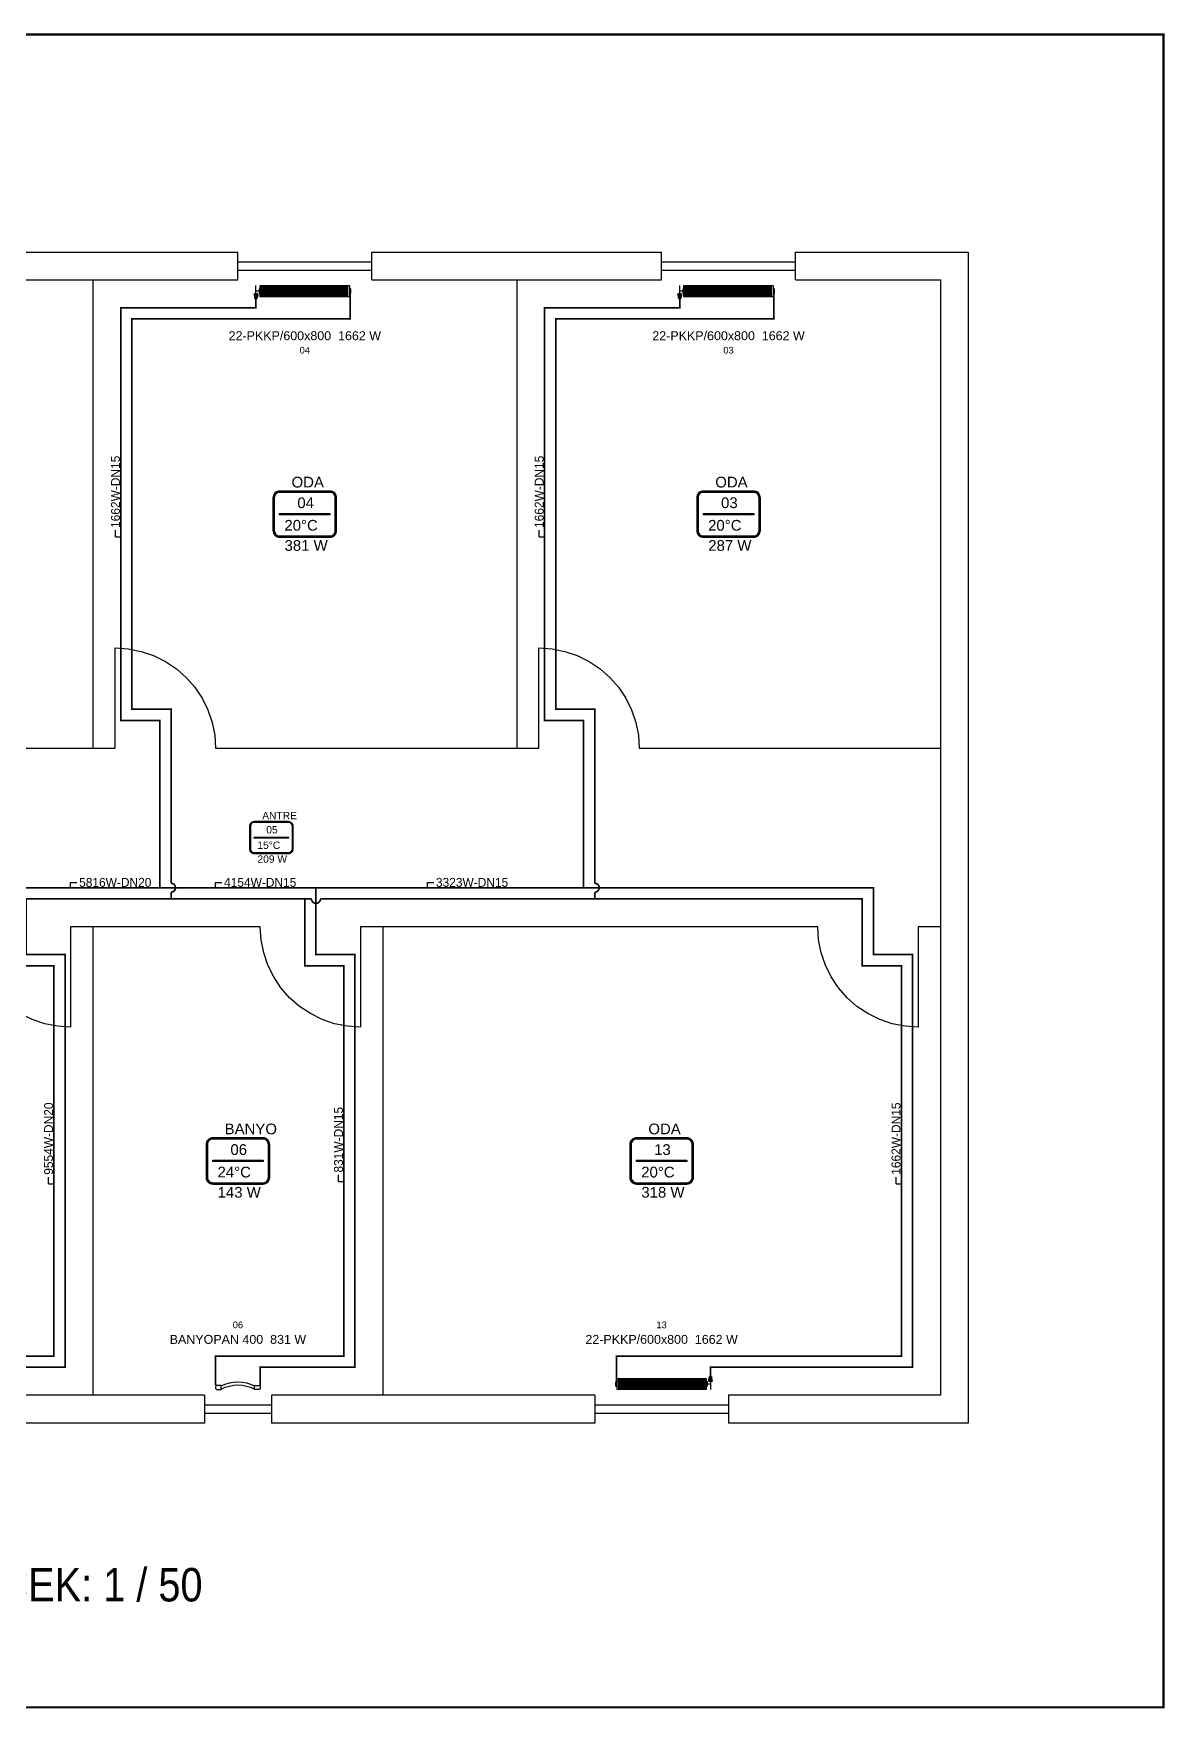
# Model space of a CAD drawing. Header units: centimetres. Extents: x -61 to 10101, y -10239 to 1521.
# Drawn here: x 5687 to 6701, y 19 to 1521 of the extents above; entities that cross this region are included whole.
import ezdxf
from ezdxf.enums import TextEntityAlignment as Align

# ---------------------------------------------------------------- set-up
doc = ezdxf.new("R2010")
doc.units = ezdxf.units.CM
doc.linetypes.add('DASHED', pattern=[1.524, 1.27, -0.254])
for name, color, linetype in [('MTY-ISIKAYBIMAHAL', 2, 'Continuous'), ('MTY-ISITMA-CAP', 41, 'Continuous'), ('MTY-RADYATÖR', 2, 'Continuous'), ('MTY-TEFRIS-CIKTI', 250, 'Continuous'), ('ROTAS-BASLIK', 7, 'Continuous'), ('ROTAS-ISITMA-CAP', 41, 'Continuous'), ('ROTAS-ISITMA-DONUS', 30, 'DASHED'), ('ROTAS-ISITMA-GIDIS', 10, 'Continuous'), ('ROTAS-MAHAL', 2, 'Continuous'), ('ROTAS-MASKE', 7, 'Continuous'), ('ROTAS-MIMARI-PENCERE', 4, 'Continuous'), ('ROTAS-MIMARI-TEMSILI', 8, 'Continuous'), ('ROTAS-PAFTA', 7, 'Continuous'), ('ROTAS-RADYATOR', 2, 'Continuous'), ('STM-ISITMA-CAP', 41, 'Continuous')]:
    doc.layers.add(name, color=color, linetype=linetype)
doc.styles.add('MTYCAP', font='wturkce.SHX', dxfattribs={"width": 0.65, "height": 20})
doc.styles.add('MTYCAPLT', font='arial.ttf', dxfattribs={"width": 0.65, "height": 1})
doc.styles.add('ROTAS', font='arial.ttf')

# ---------------------------------------------------------------- blocks, each defined once
blk = doc.blocks.new('MTY-RADYATOR Panel')
at = {"layer": 'MTY-RADYATÖR', "color": 15}
for p, q in [((-1.9, 8.2), (-1.4, 11.2)), ((-1.9, 8.2), (1.9, 8.2)), ((1.9, 8), (-1.9, 8)), ((-1.4, 11.2), (1.4, 11.2)), ((-1.3, 11.2), (-1.3, 8.2)), ((-1.1, 11.7), (1.1, 11.7)), ((-1.1, 7.2), (1.1, 7.2)), ((-0.7, 11.2), (-0.7, 8.2)), ((-0.6, 11.9), (0.6, 11.9)), ((0, 11.2), (0, 8.2)), ((0.6, 11.2), (0.6, 8.2)), ((1.3, 11.2), (1.3, 8.2)), ((1.9, 8.2), (1.4, 11.2)), ((3.4, 6.9), (3.8, 6.9)), ((3.4, 3.1), (3.4, 6.9)), ((3.4, 6.3), (3.8, 6.3)), ((3.4, 3.7), (3.8, 3.7)), ((3.4, 3.1), (3.8, 3.1)), ((3.8, 2.8), (3.8, 7.2)), ((3.8, 7.2), (4, 7.2)), ((3.8, 2.8), (4, 2.8)), ((4, 7.2), (4.4, 7.3)), ((4, 2.8), (4, 7.2)), ((4, 2.8), (4.4, 2.7)), ((105.3, 7.2), (104.9, 7.3)), ((105.3, 2.8), (104.9, 2.7)), ((105.3, 2.8), (105.3, 7.2)), ((105.5, 7.2), (105.3, 7.2)), ((105.5, 2.8), (105.3, 2.8)), ((105.5, 2.8), (105.5, 7.2)), ((105.9, 6.9), (105.5, 6.9)), ((105.9, 6.3), (105.5, 6.3)), ((105.9, 3.7), (105.5, 3.7)), ((105.9, 3.1), (105.5, 3.1)), ((105.9, 3.1), (105.9, 6.9))]:
    blk.add_line(p, q, dxfattribs=at)
at = {"layer": 'MTY-RADYATÖR', "color": 15, "ltscale": 0.3}
for p, q in [((0, 7.2), (0, 0)), ((3.8, 5), (0, 5))]:
    blk.add_line(p, q, dxfattribs=at)
at = {"layer": 'MTY-RADYATÖR'}
for p, q in [((5.7, 9), (5.7, 1)), ((6.7, 1), (6.7, 9)), ((7.2, 9), (7.2, 1)), ((8.2, 1), (8.2, 9)), ((8.7, 9), (8.7, 1)), ((9.7, 1), (9.7, 9)), ((10.2, 9), (10.2, 1)), ((11.2, 1), (11.2, 9)), ((11.7, 9), (11.7, 1)), ((12.7, 1), (12.7, 9)), ((13.2, 9), (13.2, 1)), ((14.2, 1), (14.2, 9)), ((14.7, 9), (14.7, 1)), ((15.7, 1), (15.7, 9)), ((16.2, 9), (16.2, 1)), ((17.2, 1), (17.2, 9)), ((17.7, 9), (17.7, 1)), ((18.7, 1), (18.7, 9)), ((19.2, 9), (19.2, 1)), ((20.2, 1), (20.2, 9)), ((20.7, 9), (20.7, 1)), ((21.7, 1), (21.7, 9)), ((22.2, 9), (22.2, 1)), ((23.2, 1), (23.2, 9)), ((23.7, 9), (23.7, 1)), ((24.7, 1), (24.7, 9)), ((25.2, 9), (25.2, 1)), ((26.2, 1), (26.2, 9)), ((26.7, 9), (26.7, 1)), ((27.7, 1), (27.7, 9)), ((28.2, 9), (28.2, 1)), ((29.2, 1), (29.2, 9)), ((29.7, 9), (29.7, 1)), ((30.7, 1), (30.7, 9)), ((31.2, 9), (31.2, 1)), ((32.2, 1), (32.2, 9)), ((32.7, 9), (32.7, 1)), ((33.7, 1), (33.7, 9)), ((34.2, 9), (34.2, 1)), ((35.2, 1), (35.2, 9)), ((35.7, 9), (35.7, 1)), ((36.7, 1), (36.7, 9)), ((37.2, 9), (37.2, 1)), ((38.2, 1), (38.2, 9)), ((38.7, 9), (38.7, 1)), ((39.7, 1), (39.7, 9)), ((40.2, 9), (40.2, 1)), ((41.2, 1), (41.2, 9)), ((41.7, 9), (41.7, 1)), ((42.7, 1), (42.7, 9)), ((43.2, 9), (43.2, 1)), ((44.2, 1), (44.2, 9)), ((44.7, 9), (44.7, 1)), ((45.7, 1), (45.7, 9)), ((46.2, 9), (46.2, 1)), ((47.2, 1), (47.2, 9)), ((47.7, 9), (47.7, 1)), ((48.7, 1), (48.7, 9)), ((49.2, 9), (49.2, 1)), ((50.2, 1), (50.2, 9)), ((50.7, 9), (50.7, 1)), ((51.7, 1), (51.7, 9)), ((52.2, 9), (52.2, 1)), ((53.2, 1), (53.2, 9)), ((53.7, 9), (53.7, 1)), ((54.7, 1), (54.7, 9)), ((55.2, 9), (55.2, 1)), ((56.2, 1), (56.2, 9)), ((56.7, 9), (56.7, 1)), ((57.7, 1), (57.7, 9)), ((58.2, 9), (58.2, 1)), ((59.2, 1), (59.2, 9)), ((59.7, 9), (59.7, 1)), ((60.7, 1), (60.7, 9)), ((61.2, 9), (61.2, 1)), ((62.2, 1), (62.2, 9)), ((62.7, 9), (62.7, 1)), ((63.7, 1), (63.7, 9)), ((64.2, 9), (64.2, 1)), ((65.2, 1), (65.2, 9)), ((65.7, 9), (65.7, 1)), ((66.7, 1), (66.7, 9)), ((67.2, 9), (67.2, 1)), ((68.2, 1), (68.2, 9)), ((68.7, 9), (68.7, 1)), ((69.7, 1), (69.7, 9)), ((70.2, 9), (70.2, 1)), ((71.2, 1), (71.2, 9)), ((71.7, 9), (71.7, 1)), ((72.7, 1), (72.7, 9)), ((73.2, 9), (73.2, 1)), ((74.2, 1), (74.2, 9)), ((74.7, 9), (74.7, 1)), ((75.7, 1), (75.7, 9)), ((76.2, 9), (76.2, 1)), ((77.2, 1), (77.2, 9)), ((77.7, 9), (77.7, 1)), ((78.7, 1), (78.7, 9)), ((79.2, 9), (79.2, 1)), ((80.2, 1), (80.2, 9)), ((80.7, 9), (80.7, 1)), ((81.7, 1), (81.7, 9)), ((82.2, 9), (82.2, 1)), ((83.2, 1), (83.2, 9)), ((83.7, 9), (83.7, 1)), ((84.7, 1), (84.7, 9)), ((85.2, 9), (85.2, 1)), ((86.2, 1), (86.2, 9)), ((86.7, 9), (86.7, 1)), ((87.7, 1), (87.7, 9)), ((88.2, 9), (88.2, 1)), ((89.2, 1), (89.2, 9)), ((89.7, 9), (89.7, 1)), ((90.7, 1), (90.7, 9)), ((91.2, 9), (91.2, 1)), ((92.2, 1), (92.2, 9)), ((92.7, 9), (92.7, 1)), ((93.7, 1), (93.7, 9)), ((94.2, 9), (94.2, 1)), ((95.2, 1), (95.2, 9)), ((95.7, 9), (95.7, 1)), ((96.7, 1), (96.7, 9)), ((97.2, 9), (97.2, 1)), ((98.2, 1), (98.2, 9)), ((98.7, 9), (98.7, 1)), ((99.7, 1), (99.7, 9)), ((100.2, 9), (100.2, 1)), ((101.2, 1), (101.2, 9)), ((101.7, 9), (101.7, 1)), ((102.7, 1), (102.7, 9))]:
    blk.add_line(p, q, dxfattribs=at)
at = {"layer": 'MTY-RADYATÖR', "color": 15}
blk.add_lwpolyline([(4.7, 0), (104.7, 0), (104.7, 10), (4.7, 10)], close=True, dxfattribs=at)
for centre, start, end in [((4.4, 7.5), 274, 350), ((4.4, 2.5), 10, 86), ((104.9, 7.5), 190, 266), ((104.9, 2.5), 94, 170)]:
    blk.add_arc(centre, 0.245, start, end, dxfattribs=at)
at = {"layer": 'MTY-RADYATÖR'}
for centre, start, end in [((6.2, 9), 0, 180), ((6.2, 1), 180, 0), ((7.7, 9), 0, 180), ((7.7, 1), 180, 0), ((9.2, 9), 0, 180), ((9.2, 1), 180, 0), ((10.7, 9), 0, 180), ((10.7, 1), 180, 0), ((12.2, 9), 0, 180), ((12.2, 1), 180, 0), ((13.7, 9), 0, 180), ((13.7, 1), 180, 0), ((15.2, 9), 0, 180), ((15.2, 1), 180, 0), ((16.7, 9), 0, 180), ((16.7, 1), 180, 0), ((18.2, 9), 0, 180), ((18.2, 1), 180, 0), ((19.7, 9), 0, 180), ((19.7, 1), 180, 0), ((21.2, 9), 0, 180), ((21.2, 1), 180, 0), ((22.7, 9), 0, 180), ((22.7, 1), 180, 0), ((24.2, 9), 0, 180), ((24.2, 1), 180, 0), ((25.7, 9), 0, 180), ((25.7, 1), 180, 0), ((27.2, 9), 0, 180), ((27.2, 1), 180, 0), ((28.7, 9), 0, 180), ((28.7, 1), 180, 0), ((30.2, 9), 0, 180), ((30.2, 1), 180, 0), ((31.7, 9), 0, 180), ((31.7, 1), 180, 0), ((33.2, 9), 0, 180), ((33.2, 1), 180, 0), ((34.7, 9), 0, 180), ((34.7, 1), 180, 0), ((36.2, 9), 0, 180), ((36.2, 1), 180, 0), ((37.7, 9), 0, 180), ((37.7, 1), 180, 0), ((39.2, 9), 0, 180), ((39.2, 1), 180, 0), ((40.7, 9), 0, 180), ((40.7, 1), 180, 0), ((42.2, 9), 0, 180), ((42.2, 1), 180, 0), ((43.7, 9), 0, 180), ((43.7, 1), 180, 0), ((45.2, 9), 0, 180), ((45.2, 1), 180, 0), ((46.7, 9), 0, 180), ((46.7, 1), 180, 0), ((48.2, 9), 0, 180), ((48.2, 1), 180, 0), ((49.7, 9), 0, 180), ((49.7, 1), 180, 0), ((51.2, 9), 0, 180), ((51.2, 1), 180, 0), ((52.7, 9), 0, 180), ((52.7, 1), 180, 0), ((54.2, 9), 0, 180), ((54.2, 1), 180, 0), ((55.7, 9), 0, 180), ((55.7, 1), 180, 0), ((57.2, 9), 0, 180), ((57.2, 1), 180, 0), ((58.7, 9), 0, 180), ((58.7, 1), 180, 0), ((60.2, 9), 0, 180), ((60.2, 1), 180, 0), ((61.7, 9), 0, 180), ((61.7, 1), 180, 0), ((63.2, 9), 0, 180), ((63.2, 1), 180, 0), ((64.7, 9), 0, 180), ((64.7, 1), 180, 0), ((66.2, 9), 0, 180), ((66.2, 1), 180, 0), ((67.7, 9), 0, 180), ((67.7, 1), 180, 0), ((69.2, 9), 0, 180), ((69.2, 1), 180, 0), ((70.7, 9), 0, 180), ((70.7, 1), 180, 0), ((72.2, 9), 0, 180), ((72.2, 1), 180, 0), ((73.7, 9), 0, 180), ((73.7, 1), 180, 0), ((75.2, 9), 0, 180), ((75.2, 1), 180, 0), ((76.7, 9), 0, 180), ((76.7, 1), 180, 0), ((78.2, 9), 0, 180), ((78.2, 1), 180, 0), ((79.7, 9), 0, 180), ((79.7, 1), 180, 0), ((81.2, 9), 0, 180), ((81.2, 1), 180, 0), ((82.7, 9), 0, 180), ((82.7, 1), 180, 0), ((84.2, 9), 0, 180), ((84.2, 1), 180, 0), ((85.7, 9), 0, 180), ((85.7, 1), 180, 0), ((87.2, 9), 0, 180), ((87.2, 1), 180, 0), ((88.7, 9), 0, 180), ((88.7, 1), 180, 0), ((90.2, 9), 0, 180), ((90.2, 1), 180, 0), ((91.7, 9), 0, 180), ((91.7, 1), 180, 0), ((93.2, 9), 0, 180), ((93.2, 1), 180, 0), ((94.7, 9), 0, 180), ((94.7, 1), 180, 0), ((96.2, 9), 0, 180), ((96.2, 1), 180, 0), ((97.7, 9), 0, 180), ((97.7, 1), 180, 0), ((99.2, 9), 0, 180), ((99.2, 1), 180, 0), ((100.7, 9), 0, 180), ((100.7, 1), 180, 0), ((102.2, 9), 0, 180), ((102.2, 1), 180, 0)]:
    blk.add_arc(centre, 0.5, start, end, dxfattribs=at)
at = {"layer": 'MTY-RADYATÖR', "color": 15}
for centre, major_axis, start_param, end_param in [((-1.1, 8), (0.584, 0.584), 2.161559, 3.926991), ((-0.6, 11), (0.584, 0.584), 0.785398, 2.161559), ((0.6, 11), (-0.584, 0.584), 4.121626, 5.497787), ((1.1, 8), (0.584, 0.584), 3.926991, 5.692422)]:
    blk.add_ellipse(centre, major_axis=major_axis, ratio=1, start_param=start_param, end_param=end_param, dxfattribs=at)
at = {"layer": 'MTY-RADYATÖR', "style": 'MTYCAPLT', "width": 0.65}
blk.add_attdef('RAD', text='', height=10, dxfattribs=at).set_placement((54.7, 22.5), align=Align.MIDDLE_CENTER)
at = {"layer": 'MTY-TEFRIS-CIKTI', "style": 'MTYCAPLT', "width": 0.65}
blk.add_attdef('NO', text='', height=6, dxfattribs=at).set_placement((54.7, 35), align=Align.MIDDLE_CENTER)
blk = doc.blocks.new('MTY-RADYATOR Banyopan')
at = {"layer": 'MTY-RADYATÖR', "color": 15}
for points in [[(-3, 0), (0, 0), (0, 3), (-3, 3, 0.414214), (-4, 2), (-4, 1, 0.414214)], [(27, 0), (24, 0), (24, 3), (27, 3, -0.414214), (28, 2), (28, 1, -0.414214)]]:
    blk.add_lwpolyline(points, format="xyb", close=True, dxfattribs=at)
at = {"layer": 'MTY-RADYATÖR'}
for centre, radius, start, end in [((12, -20.6), 26.2, 62.7637, 117.2363), ((12, -22.1), 25.4, 61.8807, 118.1193)]:
    blk.add_arc(centre, radius, start, end, dxfattribs=at)
at = {"layer": 'MTY-RADYATÖR', "style": 'MTYCAPLT', "width": 0.65}
blk.add_attdef('RAD', text='', height=10, dxfattribs=at).set_placement((12, 18), align=Align.MIDDLE_CENTER)
at = {"layer": 'MTY-TEFRIS-CIKTI', "style": 'MTYCAPLT', "width": 0.65}
blk.add_attdef('NO', text='', height=6, dxfattribs=at).set_placement((12, 30), align=Align.MIDDLE_CENTER)
blk = doc.blocks.new('MTY-RADYATOR CAP')
at = {"layer": 'MTY-ISITMA-CAP'}
for q in [(0.75, 0.6), (0, 0)]:
    blk.add_line((0, 0.6), q, dxfattribs=at)
at = {"layer": 'STM-ISITMA-CAP', "lineweight": -3, "style": 'MTYCAP', "width": 0.65}
blk.add_attdef('SCCP_001', (1, 0.1), '', height=1, dxfattribs=at)
blk = doc.blocks.new('MTY-RADYATOR MAHAL')
at = {"layer": 'MTY-ISIKAYBIMAHAL', "color": 2}
for points in [[(-35.7, 18.4), (-35.7, -18.4, 0.414214), (-28.2, -25.9), (28.2, -25.9, 0.414214), (35.7, -18.4), (35.7, 18.4, 0.414214), (28.2, 25.9), (-28.2, 25.9, 0.414214)], [(-34.2, 18.4), (-34.2, -18.4, 0.414214), (-28.2, -24.4), (28.2, -24.4, 0.414214), (34.2, -18.4), (34.2, 18.4, 0.414214), (28.2, 24.4), (-28.2, 24.4, 0.414214)]]:
    blk.add_lwpolyline(points, format="xyb", close=True, dxfattribs=at)
at = {"layer": 'MTY-ISIKAYBIMAHAL', "color": 4}
for points in [[(-35.2, 18.4), (-35.2, -18.4, 0.414214), (-28.2, -25.4), (28.2, -25.4, 0.414214), (35.2, -18.4), (35.2, 18.4, 0.414214), (28.2, 25.4), (-28.2, 25.4, 0.414214)], [(-34.7, 18.4), (-34.7, -18.4, 0.414214), (-28.2, -24.9), (28.2, -24.9, 0.414214), (34.7, -18.4), (34.7, 18.4, 0.414214), (28.2, 24.9), (-28.2, 24.9, 0.414214)]]:
    blk.add_lwpolyline(points, format="xyb", close=True, dxfattribs=at)
at = {"layer": 'MTY-ISIKAYBIMAHAL', "color": 2}
blk.add_lwpolyline([(-28.2, 0.8), (28.2, 0.8), (28.2, -0.8), (-28.2, -0.8)], close=True, dxfattribs=at)
at = {"layer": 'MTY-ISIKAYBIMAHAL', "color": 1, "style": 'MTYCAPLT', "width": 0.65}
for tag, p in [('MAHAL_001', (-14.9, 29.8)), ('NO_001', (-8.3, 6.7))]:
    blk.add_attdef(tag, p, '', height=12, rotation=360, dxfattribs=at)
at = {"layer": 'MTY-ISIKAYBIMAHAL', "color": 4, "style": 'MTYCAPLT', "width": 0.65}
for tag, p in [('DERECE_001', (-22.8, -18.5)), ('ISIKAYBI_001', (-22.7, -41.1))]:
    blk.add_attdef(tag, p, '', height=12, rotation=360, dxfattribs=at)
blk.add_attdef('ALAN', text='', height=12, rotation=360, dxfattribs=at).set_placement((0, -50), align=Align.MIDDLE_CENTER)

msp = doc.modelspace()

# ---------------------------------------------------------------- linework, layer by layer
at = {"layer": 'ROTAS-ISITMA-DONUS', "ltscale": 0.4, "const_width": 1.5}
for points in [[(5810, 745), (5810, 750), (5810, 751, 1), (5810, 759), (5810, 915), (5775, 915), (5775, 1265), (5970.6, 1265), (5970.6, 1287.7)], [(6190, 745), (6190, 750), (6190, 751, 1), (6190, 759), (6190, 915), (6155, 915), (6155, 1265), (6350.6, 1265), (6350.6, 1287.7)], [(5347.8, 350), (5374.8, 350), (5374.8, 325), (5559.8, 325, 1), (5567.8, 325), (5715, 325), (5715, 695), (5680, 695), (5680, 745), (5936, 745, 1), (5944, 745), (6430, 745), (6430, 685), (6465, 685), (6465, 335), (6209.4, 335), (6209.4, 312.3)]]:
    msp.add_lwpolyline(points, format="xyb", dxfattribs=at)
msp.add_lwpolyline([(5930, 745), (5930, 685), (5965, 685), (5965, 335), (5850, 335), (5850, 308.8)], dxfattribs=at)
at = {"layer": 'ROTAS-ISITMA-GIDIS', "const_width": 1.5}
for points in [[(5800, 755), (5800, 905), (5765, 905), (5765, 1275), (5886.2, 1275), (5886.2, 1283)], [(6180, 755), (6180, 905), (6145, 905), (6145, 1275), (6266.2, 1275), (6266.2, 1283)], [(5347.8, 360), (5384.8, 360), (5384.8, 335), (5705, 335), (5705, 685), (5670, 685), (5670, 755), (6440, 755), (6440, 695), (6475, 695), (6475, 325), (6293.8, 325), (6293.8, 317)], [(5940, 755), (5940, 750), (5940, 695), (5975, 695), (5975, 325), (5890, 325), (5890, 308.8)]]:
    msp.add_lwpolyline(points, dxfattribs=at)
at = {"layer": 'ROTAS-MIMARI-PENCERE'}
for points in [[(5870, 1300), (5870, 1325)], [(5990, 1300), (5990, 1325)], [(6250, 1300), (6250, 1325)], [(6370, 1300), (6370, 1325)], [(5870, 1316.2), (5990, 1316.2)], [(5870, 1308.8), (5990, 1308.8)], [(6250, 1316.2), (6370, 1316.2)], [(6250, 1308.8), (6370, 1308.8)], [(5840, 300), (5840, 275)], [(5840, 291.2), (5900, 291.2)], [(5900, 300), (5900, 275)], [(6190, 300), (6190, 275)], [(6190, 291.2), (6310, 291.2)], [(6310, 300), (6310, 275)], [(5840, 283.8), (5900, 283.8)], [(6190, 283.8), (6310, 283.8)]]:
    msp.add_lwpolyline(points, dxfattribs=at)
at = {"layer": 'ROTAS-MIMARI-TEMSILI'}
for points in [[(5648.3, 1325), (5870, 1325)], [(5990, 1325), (6250, 1325)], [(6370, 1325), (6525, 1325), (6525, 275), (6310, 275)], [(5648.3, 1300), (5740, 1300)], [(5740, 1300), (5870, 1300)], [(5740, 1300), (5740, 880)], [(5990, 1300), (6120, 1300)], [(6120, 1300), (6250, 1300)], [(6120, 1300), (6120, 880)], [(6370, 1300), (6500, 1300)], [(6500, 1300), (6500, 880)], [(5760, 880), (5760, 970)], [(5760, 970), (5771.7, 969.2), (5783.3, 966.9), (5794.4, 963.1), (5805, 957.9), (5814.8, 951.4), (5823.6, 943.6), (5831.4, 934.8), (5837.9, 925), (5843.1, 914.4), (5846.9, 903.3), (5849.2, 891.7), (5850, 880)], [(6140, 880), (6140, 970)], [(6140, 970), (6151.7, 969.2), (6163.3, 966.9), (6174.4, 963.1), (6185, 957.9), (6194.8, 951.4), (6203.6, 943.6), (6211.4, 934.8), (6217.9, 925), (6223.1, 914.4), (6226.9, 903.3), (6229.2, 891.7), (6230, 880)], [(5410, 880), (5740, 880)], [(5740, 880), (5760, 880)], [(5850, 880), (6120, 880)], [(6120, 880), (6140, 880)], [(6230, 880), (6500, 880)], [(6500, 880), (6500, 720)], [(5720, 630), (5708.3, 630.8), (5696.7, 633.1), (5685.6, 636.9), (5675, 642.1), (5665.2, 648.6), (5656.4, 656.4), (5648.6, 665.2), (5642.1, 675), (5636.9, 685.6), (5633.1, 696.7), (5630.8, 708.3), (5630, 720)], [(5740, 720), (5720, 720)], [(5720, 720), (5720, 630)], [(5890, 720), (5740, 720)], [(5740, 720), (5740, 300)], [(5980, 630), (5968.3, 630.8), (5956.7, 633.1), (5945.6, 636.9), (5935, 642.1), (5925.2, 648.6), (5916.4, 656.4), (5908.6, 665.2), (5902.1, 675), (5896.9, 685.6), (5893.1, 696.7), (5890.8, 708.3), (5890, 720)], [(6000, 720), (5980, 720)], [(5980, 720), (5980, 630)], [(6390, 720), (6000, 720)], [(6000, 720), (6000, 300)], [(6480, 630), (6468.3, 630.8), (6456.7, 633.1), (6445.6, 636.9), (6435, 642.1), (6425.2, 648.6), (6416.4, 656.4), (6408.6, 665.2), (6402.1, 675), (6396.9, 685.6), (6393.1, 696.7), (6390.8, 708.3), (6390, 720)], [(6500, 720), (6480, 720)], [(6480, 720), (6480, 630)], [(6500, 720), (6500, 300)], [(5740, 300), (5580, 300)], [(5840, 300), (5740, 300)], [(6000, 300), (5900, 300)], [(6190, 300), (6000, 300)], [(6500, 300), (6310, 300)], [(5840, 275), (5580, 275)], [(6190, 275), (5900, 275)]]:
    msp.add_lwpolyline(points, dxfattribs=at)

# ---------------------------------------------------------------- wipeouts: each hides what was drawn before it
msp.add_wipeout([(4457.7, 107.5), (5727.3, 107.5), (5727.3, 152.5), (4457.7, 152.5)]).dxf.layer = 'ROTAS-MASKE'

# ---------------------------------------------------------------- next in the draw order: texts
at = {"layer": 'ROTAS-BASLIK', "style": 'ROTAS', "width": 0.85}
msp.add_text('NORMAL KATLAR (1-2-3-4-5. KAT TİPİK) RADYATÖR TESİSATI PLANI.........ÖLÇEK: 1 / 50', height=30, dxfattribs=at).set_placement((5100, 130), align=Align.MIDDLE_CENTER)

# ---------------------------------------------------------------- next in the draw order: wipeouts: each hides what was drawn before it
for points in [[(5870.8, 1244), (5985.2, 1244), (5985.2, 1256), (5870.8, 1256)], [(6250.8, 1244), (6365.2, 1244), (6365.2, 1256), (6250.8, 1256)], [(5763, 1066.6), (5763, 1113.4), (5752.6, 1113.4), (5752.6, 1066.6)], [(5958.8, 1042.8), (5958.8, 1123.6), (5901.2, 1123.6), (5901.2, 1042.8)], [(6143, 1066.6), (6143, 1113.4), (6132.6, 1113.4), (6132.6, 1066.6)], [(6338.8, 1042.8), (6338.8, 1123.6), (6281.2, 1123.6), (6281.2, 1042.8)], [(5716.6, 757), (5763.4, 757), (5763.4, 767.4), (5716.6, 767.4)], [(5846.6, 757), (5893.4, 757), (5893.4, 767.4), (5846.6, 767.4)], [(6036.6, 757), (6083.4, 757), (6083.4, 767.4), (6036.6, 767.4)], [(5898.8, 462.8), (5898.8, 543.6), (5841.2, 543.6), (5841.2, 462.8)], [(6278.8, 462.8), (6278.8, 543.6), (6221.2, 543.6), (6221.2, 462.8)], [(5703, 486.6), (5703, 533.4), (5692.6, 533.4), (5692.6, 486.6)], [(5963, 488.6), (5963, 531.4), (5952.6, 531.4), (5952.6, 488.6)], [(6463, 486.6), (6463, 533.4), (6452.6, 533.4), (6452.6, 486.6)], [(5820.4, 344), (5915.6, 344), (5915.6, 356), (5820.4, 356)], [(6190.8, 344), (6305.2, 344), (6305.2, 356), (6190.8, 356)]]:
    msp.add_wipeout(points).dxf.layer = 'ROTAS-MASKE'

# ---------------------------------------------------------------- next in the draw order: block references
at = {"layer": 'ROTAS-ISITMA-CAP'}
ref = msp.add_blockref('MTY-RADYATOR CAP', (5765, 1069.6), dxfattribs=dict(at, xscale=8, yscale=8, rotation=90))
ref.add_attrib('SCCP_001', '1662W-DN15', (5764.2, 1077.6), dxfattribs={"layer": 'STM-ISITMA-CAP', "height": 8, "rotation": 90, "style": 'MTYCAP'})
ref = msp.add_blockref('MTY-RADYATOR CAP', (6145, 1069.6), dxfattribs=dict(at, xscale=8, yscale=8, rotation=90))
ref.add_attrib('SCCP_001', '1662W-DN15', (6144.2, 1077.6), dxfattribs={"layer": 'STM-ISITMA-CAP', "height": 8, "rotation": 90, "style": 'MTYCAP'})
ref = msp.add_blockref('MTY-RADYATOR CAP', (5719.6, 755), dxfattribs=dict(at, xscale=8, yscale=8))
ref.add_attrib('SCCP_001', '5816W-DN20', (5727.6, 755.8), dxfattribs={"layer": 'STM-ISITMA-CAP', "height": 8, "style": 'MTYCAP'})
ref = msp.add_blockref('MTY-RADYATOR CAP', (5849.6, 755), dxfattribs=dict(at, xscale=8, yscale=8))
ref.add_attrib('SCCP_001', '4154W-DN15', (5857.6, 755.8), dxfattribs={"layer": 'STM-ISITMA-CAP', "height": 8, "style": 'MTYCAP'})
ref = msp.add_blockref('MTY-RADYATOR CAP', (6039.6, 755), dxfattribs=dict(at, xscale=8, yscale=8))
ref.add_attrib('SCCP_001', '3323W-DN15', (6047.6, 755.8), dxfattribs={"layer": 'STM-ISITMA-CAP', "height": 8, "style": 'MTYCAP'})
ref = msp.add_blockref('MTY-RADYATOR CAP', (5705, 489.6), dxfattribs=dict(at, xscale=8, yscale=8, rotation=90))
ref.add_attrib('SCCP_001', '9554W-DN20', (5704.2, 497.6), dxfattribs={"layer": 'STM-ISITMA-CAP', "height": 8, "rotation": 90, "style": 'MTYCAP'})
ref = msp.add_blockref('MTY-RADYATOR CAP', (5965, 491.6), dxfattribs=dict(at, xscale=8, yscale=8, rotation=90))
ref.add_attrib('SCCP_001', '831W-DN15', (5964.2, 499.6), dxfattribs={"layer": 'STM-ISITMA-CAP', "height": 8, "rotation": 90, "style": 'MTYCAP'})
ref = msp.add_blockref('MTY-RADYATOR CAP', (6465, 489.6), dxfattribs=dict(at, xscale=8, yscale=8, rotation=90))
ref.add_attrib('SCCP_001', '1662W-DN15', (6464.2, 497.6), dxfattribs={"layer": 'STM-ISITMA-CAP', "height": 8, "rotation": 90, "style": 'MTYCAP'})
at = {"layer": 'ROTAS-MAHAL'}
ref = msp.add_blockref('MTY-RADYATOR MAHAL', (5930, 1090), dxfattribs=dict(at, xscale=0.8, yscale=0.8))
ref.add_attrib('DERECE_001', '20°C', (5911.7, 1075.2), dxfattribs={"layer": 'MTY-ISIKAYBIMAHAL', "color": 4, "height": 9.6, "rotation": 360, "style": 'MTYCAPLT'})
ref.add_attrib('MAHAL_001', 'ODA', (5918.1, 1113.9), dxfattribs={"layer": 'MTY-ISIKAYBIMAHAL', "color": 1, "height": 9.6, "rotation": 360, "style": 'MTYCAPLT'})
ref.add_attrib('ISIKAYBI_001', '381 W', (5911.8, 1057.1), dxfattribs={"layer": 'MTY-ISIKAYBIMAHAL', "color": 4, "height": 9.6, "rotation": 360, "style": 'MTYCAPLT'})
ref.add_attrib('NO_001', '04', (5923.3, 1095.4), dxfattribs={"layer": 'MTY-ISIKAYBIMAHAL', "color": 1, "height": 9.6, "rotation": 360, "style": 'MTYCAPLT'})
ref = msp.add_blockref('MTY-RADYATOR MAHAL', (6310, 1090), dxfattribs=dict(at, xscale=0.8, yscale=0.8))
ref.add_attrib('DERECE_001', '20°C', (6291.7, 1075.2), dxfattribs={"layer": 'MTY-ISIKAYBIMAHAL', "color": 4, "height": 9.6, "rotation": 360, "style": 'MTYCAPLT'})
ref.add_attrib('MAHAL_001', 'ODA', (6298.1, 1113.9), dxfattribs={"layer": 'MTY-ISIKAYBIMAHAL', "color": 1, "height": 9.6, "rotation": 360, "style": 'MTYCAPLT'})
ref.add_attrib('ISIKAYBI_001', '287 W', (6291.8, 1057.1), dxfattribs={"layer": 'MTY-ISIKAYBIMAHAL', "color": 4, "height": 9.6, "rotation": 360, "style": 'MTYCAPLT'})
ref.add_attrib('NO_001', '03', (6303.3, 1095.4), dxfattribs={"layer": 'MTY-ISIKAYBIMAHAL', "color": 1, "height": 9.6, "rotation": 360, "style": 'MTYCAPLT'})
ref = msp.add_blockref('MTY-RADYATOR MAHAL', (5870, 510), dxfattribs=dict(at, xscale=0.8, yscale=0.8))
ref.add_attrib('DERECE_001', '24°C', (5851.7, 495.2), dxfattribs={"layer": 'MTY-ISIKAYBIMAHAL', "color": 4, "height": 9.6, "rotation": 360, "style": 'MTYCAPLT'})
ref.add_attrib('MAHAL_001', 'BANYO', (5858.1, 533.9), dxfattribs={"layer": 'MTY-ISIKAYBIMAHAL', "color": 1, "height": 9.6, "rotation": 360, "style": 'MTYCAPLT'})
ref.add_attrib('ISIKAYBI_001', '143 W', (5851.8, 477.1), dxfattribs={"layer": 'MTY-ISIKAYBIMAHAL', "color": 4, "height": 9.6, "rotation": 360, "style": 'MTYCAPLT'})
ref.add_attrib('NO_001', '06', (5863.3, 515.4), dxfattribs={"layer": 'MTY-ISIKAYBIMAHAL', "color": 1, "height": 9.6, "rotation": 360, "style": 'MTYCAPLT'})
ref = msp.add_blockref('MTY-RADYATOR MAHAL', (6250, 510), dxfattribs=dict(at, xscale=0.8, yscale=0.8))
ref.add_attrib('DERECE_001', '20°C', (6231.7, 495.2), dxfattribs={"layer": 'MTY-ISIKAYBIMAHAL', "color": 4, "height": 9.6, "rotation": 360, "style": 'MTYCAPLT'})
ref.add_attrib('MAHAL_001', 'ODA', (6238.1, 533.9), dxfattribs={"layer": 'MTY-ISIKAYBIMAHAL', "color": 1, "height": 9.6, "rotation": 360, "style": 'MTYCAPLT'})
ref.add_attrib('ISIKAYBI_001', '318 W', (6231.8, 477.1), dxfattribs={"layer": 'MTY-ISIKAYBIMAHAL', "color": 4, "height": 9.6, "rotation": 360, "style": 'MTYCAPLT'})
ref.add_attrib('NO_001', '13', (6243.3, 515.4), dxfattribs={"layer": 'MTY-ISIKAYBIMAHAL', "color": 1, "height": 9.6, "rotation": 360, "style": 'MTYCAPLT'})

# ---------------------------------------------------------------- next in the draw order: wipeouts: each hides what was drawn before it
for points in [[(5923.4, 1232.5), (5933.6, 1232.5), (5933.6, 1241.5), (5923.4, 1241.5)], [(6303.4, 1232.5), (6313.6, 1232.5), (6313.6, 1241.5), (6303.4, 1241.5)], [(5863.4, 358.5), (5873.6, 358.5), (5873.6, 367.5), (5863.4, 367.5)], [(6243.4, 358.5), (6253.6, 358.5), (6253.6, 367.5), (6243.4, 367.5)]]:
    msp.add_wipeout(points).dxf.layer = 'ROTAS-MASKE'

# ---------------------------------------------------------------- next in the draw order: block references
at = {"layer": 'ROTAS-RADYATOR'}
ref = msp.add_blockref('MTY-RADYATOR Panel', (5886.2, 1295), dxfattribs=dict(at, xscale=-0.8, rotation=180))
ref.add_attrib('RAD', '22-PKKP/600x800  1662 W', dxfattribs={"layer": 'MTY-RADYATÖR', "height": 8, "style": 'MTYCAPLT'}).set_placement((5930, 1250), align=Align.MIDDLE_CENTER)
ref.add_attrib('NO', '04', dxfattribs={"layer": 'MTY-TEFRIS-CIKTI', "height": 6, "style": 'MTYCAPLT'}).set_placement((5930, 1237), align=Align.MIDDLE_CENTER)
ref = msp.add_blockref('MTY-RADYATOR Panel', (6266.2, 1295), dxfattribs=dict(at, xscale=-0.8, rotation=180))
ref.add_attrib('RAD', '22-PKKP/600x800  1662 W', dxfattribs={"layer": 'MTY-RADYATÖR', "height": 8, "style": 'MTYCAPLT'}).set_placement((6310, 1250), align=Align.MIDDLE_CENTER)
ref.add_attrib('NO', '03', dxfattribs={"layer": 'MTY-TEFRIS-CIKTI', "height": 6, "style": 'MTYCAPLT'}).set_placement((6310, 1237), align=Align.MIDDLE_CENTER)
ref = msp.add_blockref('MTY-RADYATOR Banyopan', (5885, 305), dxfattribs=dict(at, xscale=-1.25, yscale=1.25))
ref.add_attrib('RAD', 'BANYOPAN 400  831 W', dxfattribs={"layer": 'MTY-RADYATÖR', "height": 8, "style": 'MTYCAPLT'}).set_placement((5870, 350), align=Align.MIDDLE_CENTER)
ref.add_attrib('NO', '06', dxfattribs={"layer": 'MTY-TEFRIS-CIKTI', "height": 6, "style": 'MTYCAPLT'}).set_placement((5870, 363), align=Align.MIDDLE_CENTER)
ref = msp.add_blockref('MTY-RADYATOR Panel', (6293.8, 305), dxfattribs=dict(at, xscale=-0.8))
ref.add_attrib('RAD', '22-PKKP/600x800  1662 W', dxfattribs={"layer": 'MTY-RADYATÖR', "height": 8, "style": 'MTYCAPLT'}).set_placement((6250, 350), align=Align.MIDDLE_CENTER)
ref.add_attrib('NO', '13', dxfattribs={"layer": 'MTY-TEFRIS-CIKTI', "height": 6, "style": 'MTYCAPLT'}).set_placement((6250, 363), align=Align.MIDDLE_CENTER)

# ---------------------------------------------------------------- next in the draw order: wipeouts: each hides what was drawn before it
msp.add_wipeout([(5919.8, 767.5), (5919.8, 823.1), (5880.2, 823.1), (5880.2, 767.5)]).dxf.layer = 'ROTAS-MASKE'

# ---------------------------------------------------------------- next in the draw order: linework, layer by layer
at = {"layer": 'ROTAS-PAFTA', "const_width": 2}
msp.add_lwpolyline([(3500, 20), (6700, 20), (6700, 1520), (3500, 1520)], close=True, dxfattribs=at)

# ---------------------------------------------------------------- next in the draw order: block references
at = {"layer": 'ROTAS-MAHAL'}
ref = msp.add_blockref('MTY-RADYATOR MAHAL', (5900, 800), dxfattribs=dict(at, xscale=0.55, yscale=0.55))
ref.add_attrib('DERECE_001', '15°C', (5887.4, 789.8), dxfattribs={"layer": 'MTY-ISIKAYBIMAHAL', "color": 4, "height": 6.6, "rotation": 360, "style": 'MTYCAPLT'})
ref.add_attrib('MAHAL_001', 'ANTRE', (5891.8, 816.4), dxfattribs={"layer": 'MTY-ISIKAYBIMAHAL', "color": 1, "height": 6.6, "rotation": 360, "style": 'MTYCAPLT'})
ref.add_attrib('ISIKAYBI_001', '209 W', (5887.5, 777.4), dxfattribs={"layer": 'MTY-ISIKAYBIMAHAL', "color": 4, "height": 6.6, "rotation": 360, "style": 'MTYCAPLT'})
ref.add_attrib('NO_001', '05', (5895.4, 803.7), dxfattribs={"layer": 'MTY-ISIKAYBIMAHAL', "color": 1, "height": 6.6, "rotation": 360, "style": 'MTYCAPLT'})

doc.saveas('drawing.dxf')
